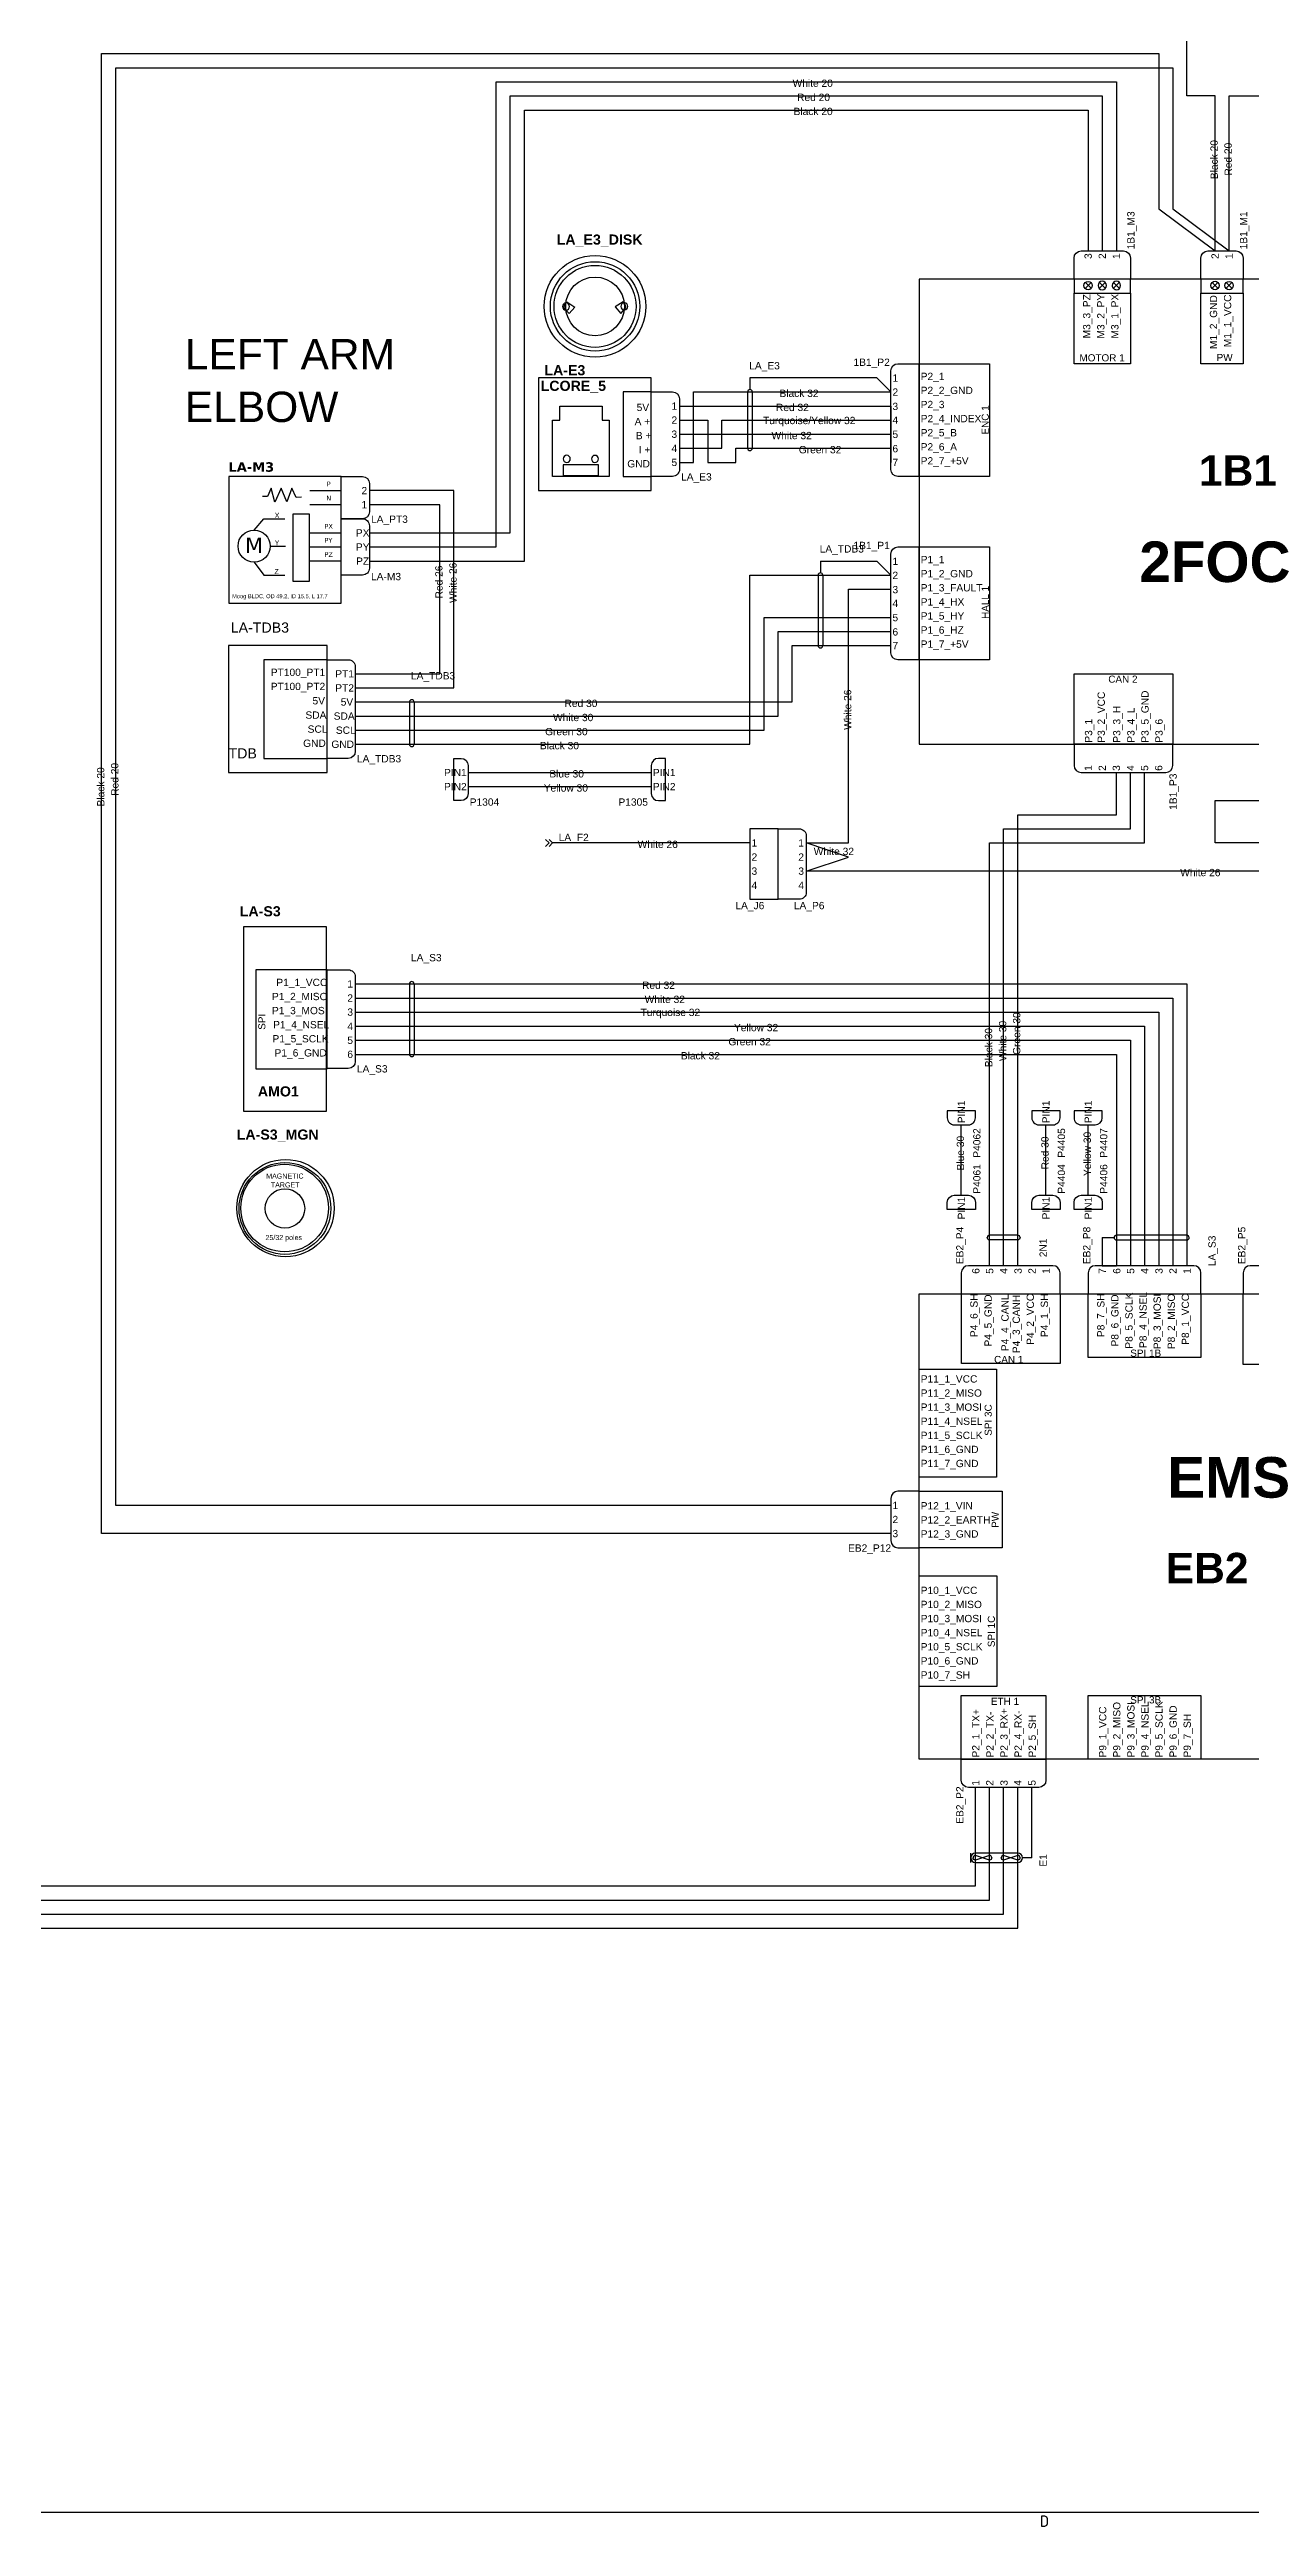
# Model space of a CAD drawing. Header units: millimetres. Extents: x 0.1 to 11.6, y 0 to 8.2.
# Drawn here: x 5.98 to 8.59, y 0.05 to 5.44 of the extents above; entities that cross this region are included whole.
import ezdxf

# ---------------------------------------------------------------- set-up
doc = ezdxf.new("R2010")
doc.units = ezdxf.units.MM
doc.layers.add('PDF_Geometry', color=7, linetype='Continuous')
doc.layers.add('PDF_Text', color=7, linetype='Continuous')
doc.styles.add('PDF Helvetica Bold', font='arialbd.ttf')
doc.styles.add('PDF LucidaSans', font='arial.ttf')
doc.styles.add('PDF Verdana', font='verdana.ttf')
doc.styles.add('PDF Verdana Bold', font='verdanab.ttf')

msp = doc.modelspace()

# ---------------------------------------------------------------- linework, layer by layer
at = {"layer": 'PDF_Geometry', "color": 8, "lineweight": -3, "true_color": 0x808080}
for points in [[(0.1046, 0.0789), (0.1046, 8.2026), (11.5899, 8.2026), (11.5899, 0.0789)], [(8.1389, 0.0482), (8.1389, 0.0712), (8.1446, 0.0712), (8.1485, 0.0694), (8.1503, 0.0656), (8.1503, 0.054), (8.1485, 0.05), (8.1446, 0.0482)]]:
    msp.add_lwpolyline(points, close=True, dxfattribs=at)
at = {"layer": 'PDF_Geometry', "color": 98, "lineweight": -3, "true_color": 0x006400}
for points in [[(7.81, 2.2086), (6.0925, 2.2086), (6.0925, 5.4289), (8.3928, 5.4289), (8.3928, 5.0915), (8.5154, 4.9996), (8.5154, 5.0303), (8.5154, 5.3369), (8.4542, 5.3369), (8.4542, 5.5822), (8.4847, 5.6129), (8.4542, 5.6436), (8.3621, 5.6436), (8.3621, 5.7663), (9.0061, 5.7663)], [(7.81, 2.27), (6.1232, 2.27), (6.1232, 5.3982), (8.4235, 5.3982), (8.4235, 5.0915), (8.5461, 4.9996), (8.5461, 5.0303), (8.5461, 5.3369), (8.6994, 5.3369), (8.6994, 5.5822), (8.6688, 5.6129), (8.6994, 5.7356), (9.0061, 5.7356)], [(6.6753, 4.3556), (6.9512, 4.3556), (6.9512, 5.3676), (8.3007, 5.3676), (8.3007, 4.9996)], [(6.6753, 4.3861), (6.9819, 4.3861), (6.9819, 5.3369), (8.2701, 5.3369), (8.2701, 4.9996)], [(6.6753, 4.3249), (7.0126, 4.3249), (7.0126, 5.3062), (8.2394, 5.3062), (8.2394, 4.9996)], [(7.35, 4.5394), (7.3807, 4.5394), (7.3807, 4.6929), (7.81, 4.6929)], [(7.35, 4.6622), (7.81, 4.6622), (7.81, 4.5394)], [(7.35, 4.5701), (7.4421, 4.5701), (7.4421, 4.6315), (7.81, 4.6315)], [(7.35, 4.6315), (7.4114, 4.6315), (7.4114, 4.5394), (7.4726, 4.5394), (7.4726, 4.5701), (7.81, 4.5701)], [(7.35, 4.6008), (7.81, 4.6008)], [(6.6446, 4.0488), (6.8593, 4.0488), (6.8593, 4.4782), (6.6753, 4.4782)], [(6.6446, 4.0794), (6.8286, 4.0794), (6.8286, 4.4475), (6.6753, 4.4475)], [(6.6446, 3.9261), (7.5033, 3.9261), (7.5033, 4.2942), (7.81, 4.2942)], [(9.2515, 4.2021), (9.3129, 4.2021), (9.3129, 3.6501), (7.626, 3.6501), (7.7181, 3.6808), (7.626, 3.7114), (7.7181, 3.7114), (7.7181, 4.2635), (7.81, 4.2635)], [(6.6446, 3.9568), (7.534, 3.9568), (7.534, 4.2021), (7.81, 4.2021)], [(6.6446, 3.9875), (7.5647, 3.9875), (7.5647, 4.1715), (7.81, 4.1715)], [(6.6446, 4.0182), (7.5954, 4.0182), (7.5954, 4.1408), (7.81, 4.1408)], [(6.89, 3.8647), (7.2886, 3.8647)], [(6.89, 3.8342), (7.2886, 3.8342)], [(8.0247, 2.7914), (8.0247, 3.7114), (8.3621, 3.7114), (8.3621, 3.8647)], [(8.0554, 2.7914), (8.0554, 3.7421), (8.3314, 3.7421), (8.3314, 3.8647)], [(8.0861, 2.7914), (8.0861, 3.7728), (8.3007, 3.7728), (8.3007, 3.8647)], [(8.6688, 3.7114), (8.5154, 3.7114), (8.5154, 3.8035), (8.7608, 3.8035), (8.7608, 3.8647)], [(6.6446, 3.4047), (7.9328, 3.4047), (8.4542, 3.4047), (8.4542, 2.7914)], [(6.6446, 3.374), (7.9633, 3.374), (8.4235, 3.374), (8.4235, 2.7914)], [(6.6446, 3.3433), (7.994, 3.3433), (8.3928, 3.3433), (8.3928, 2.7914)], [(6.6446, 3.3128), (8.3621, 3.3128), (8.3621, 2.7914)], [(6.6446, 3.2821), (8.3314, 3.2821), (8.3314, 2.7914)], [(6.6446, 3.2514), (8.1168, 3.2514), (8.3007, 3.2514), (8.3007, 2.7914)], [(7.9633, 2.9447), (7.9633, 3.0981)], [(8.1474, 2.9447), (8.1474, 3.0981)], [(8.2394, 2.9447), (8.2394, 3.0981)]]:
    msp.add_lwpolyline(points, dxfattribs=at)
for points in [[(8.3314, 4.9842), (8.3314, 4.9382), (8.2088, 4.9382), (8.2088, 4.9842, -0.414022), (8.224, 4.9996), (8.3161, 4.9996, -0.414022)], [(8.5768, 4.9842), (8.5768, 4.9382), (8.4847, 4.9382), (8.4847, 4.9842, -0.412162), (8.5001, 4.9996), (8.5614, 4.9996, -0.412172)], [(7.8254, 4.7542), (7.8714, 4.7542), (7.8714, 4.5089), (7.8254, 4.5089, -0.414017), (7.81, 4.5242), (7.81, 4.7389, -0.414018)], [(7.3347, 4.5089), (7.2886, 4.5089), (7.2886, 4.6929), (7.3347, 4.6929, -0.414031), (7.35, 4.6775), (7.35, 4.5242, -0.415918)], [(6.6753, 4.4015), (6.6753, 4.3094, -0.415908), (6.66, 4.2942), (6.6139, 4.2942), (6.6139, 4.4168), (6.66, 4.4168), (6.6139, 4.4168), (6.6139, 4.5089), (6.66, 4.5089, -0.414027), (6.6753, 4.4935), (6.6753, 4.4322, -0.414022), (6.66, 4.4168, -0.415907)], [(7.8254, 4.3556), (7.8714, 4.3556), (7.8714, 4.1101), (7.8254, 4.1101, -0.414012), (7.81, 4.1254), (7.81, 4.3401, -0.412162)], [(6.6293, 3.8954), (6.5833, 3.8954), (6.5833, 4.1101), (6.6293, 4.1101, -0.415917), (6.6446, 4.0949), (6.6446, 3.9108, -0.414022)], [(8.4235, 3.8801), (8.4235, 3.9261), (8.2088, 3.9261), (8.2088, 3.8801, 0.414017), (8.224, 3.8647), (8.4081, 3.8647, 0.412158)], [(7.6107, 3.5888), (7.5647, 3.5888), (7.5647, 3.7421), (7.6107, 3.7421, -0.415922), (7.626, 3.7268), (7.626, 3.604, -0.415918)], [(6.6293, 3.2207), (6.5833, 3.2207), (6.5833, 3.4354), (6.6293, 3.4354, -0.415912), (6.6446, 3.4201), (6.6446, 3.2361, -0.414024)], [(7.9633, 2.776), (7.9633, 2.73), (8.1781, 2.73), (8.1781, 2.776, 0.414029), (8.1628, 2.7914), (7.9787, 2.7914, 0.41216)], [(8.2394, 2.776), (8.2394, 2.73), (8.4847, 2.73), (8.4847, 2.776, 0.414008), (8.4694, 2.7914), (8.2547, 2.7914, 0.414029)], [(8.5768, 2.776), (8.5768, 2.73), (8.7915, 2.73), (8.7915, 2.776, 0.41216), (8.7761, 2.7914), (8.5921, 2.7914, 0.414019)], [(7.8254, 2.1779), (7.8714, 2.1779), (7.8714, 2.3007), (7.8254, 2.3007, 0.41216), (7.81, 2.2853), (7.81, 2.1933, 0.41216)]]:
    msp.add_lwpolyline(points, format="xyb", close=True, dxfattribs=at)
at = {"layer": 'PDF_Geometry', "lineweight": -3}
for points in [[(9.1901, 4.9382), (7.8714, 4.9382), (7.8714, 3.9261), (9.1901, 3.9261)], [(8.3315, 4.9382), (8.2088, 4.9382), (8.2088, 4.9075), (8.3315, 4.9075)], [(8.2088, 4.7542), (8.2088, 4.9075), (8.3314, 4.9075), (8.3314, 4.7542)], [(8.5768, 4.9382), (8.4847, 4.9382), (8.4847, 4.9075), (8.5768, 4.9075)], [(8.4847, 4.7542), (8.4847, 4.9075), (8.5768, 4.9075), (8.5768, 4.7542)], [(8.0247, 4.5089), (7.8714, 4.5089), (7.8714, 4.7542), (8.0247, 4.7542)], [(7.0433, 4.4782), (7.2886, 4.4782), (7.2886, 4.7235), (7.0433, 4.7235)], [(7.2274, 4.5089), (7.2886, 4.5089), (7.2886, 4.6929), (7.2274, 4.6929)], [(7.074, 4.6315), (7.0893, 4.6315), (7.0893, 4.6622), (7.1814, 4.6622), (7.1814, 4.6315), (7.1967, 4.6315), (7.1967, 4.5089), (7.074, 4.5089)], [(7.0969, 4.5111), (7.1736, 4.5111), (7.1736, 4.534), (7.0969, 4.534)], [(6.3693, 4.2332), (6.6136, 4.2332), (6.6136, 4.5089), (6.3693, 4.5089)], [(6.5088, 4.2814), (6.545, 4.2814), (6.545, 4.4271), (6.5088, 4.4271)], [(8.0247, 4.1101), (7.8714, 4.1101), (7.8714, 4.3556), (8.0247, 4.3556)], [(6.3686, 3.8647), (6.5833, 3.8647), (6.5833, 4.1408), (6.3686, 4.1408), (6.3686, 3.8954)], [(6.4453, 3.8954), (6.5833, 3.8954), (6.5833, 4.1101), (6.4453, 4.1101)], [(8.4235, 4.0794), (8.4235, 3.9261), (8.2088, 3.9261), (8.2088, 4.0794)], [(6.401, 3.1276), (6.5818, 3.1276), (6.5818, 3.5286), (6.401, 3.5286)], [(6.4282, 3.22), (6.5833, 3.22), (6.5833, 3.4354), (6.4282, 3.4354)], [(9.1901, 1.7179), (7.8714, 1.7179), (7.8714, 2.73), (9.1901, 2.73)], [(7.9638, 2.579), (7.9638, 2.73), (8.1781, 2.73), (8.1781, 2.579)], [(8.2394, 2.5919), (8.2394, 2.73), (8.4847, 2.73), (8.4847, 2.5919)], [(8.5768, 2.5767), (8.5768, 2.73), (8.7915, 2.73), (8.7915, 2.5767)], [(8.0401, 2.3313), (7.8714, 2.3313), (7.8714, 2.5661), (8.0401, 2.5661)], [(8.0524, 2.1779), (7.8714, 2.1779), (7.8714, 2.3007), (8.0524, 2.3007)], [(8.0408, 1.8756), (7.8714, 1.8756), (7.8714, 2.1167), (8.0408, 2.1167)], [(8.1474, 1.856), (8.1474, 1.7179), (7.9633, 1.7179), (7.9633, 1.856)], [(8.4847, 1.856), (8.4847, 1.7179), (8.2394, 1.7179), (8.2394, 1.856)]]:
    msp.add_lwpolyline(points, close=True, dxfattribs=at)
for points in [[(8.2456, 4.9183), (8.2333, 4.9306)], [(8.2456, 4.9306), (8.2333, 4.9183)], [(8.2763, 4.9183), (8.264, 4.9306)], [(8.2763, 4.9306), (8.264, 4.9183)], [(8.3069, 4.9183), (8.2946, 4.9306)], [(8.3069, 4.9306), (8.2946, 4.9183)], [(8.5215, 4.9183), (8.5093, 4.9306)], [(8.5215, 4.9306), (8.5093, 4.9183)], [(8.5522, 4.9183), (8.54, 4.9306)], [(8.5522, 4.9306), (8.54, 4.9183)], [(6.5272, 4.4635), (6.516, 4.4633), (6.5061, 4.4837), (6.4957, 4.454), (6.4831, 4.4836), (6.4696, 4.4532), (6.4618, 4.4837), (6.4538, 4.465), (6.4429, 4.465)], [(6.6139, 4.4776), (6.5458, 4.4776)], [(6.6139, 4.4469), (6.5458, 4.4469)], [(6.4243, 4.3922), (6.4453, 4.4168), (6.4912, 4.4168), (6.491, 4.4167)], [(6.6139, 4.3856), (6.5458, 4.3856)], [(6.4243, 4.3222), (6.4453, 4.2942), (6.4912, 4.2942)], [(6.4593, 4.3572), (6.4925, 4.3572), (6.4926, 4.3572)], [(6.6139, 4.3549), (6.5458, 4.3549)], [(6.6139, 4.3243), (6.5458, 4.3243)]]:
    msp.add_lwpolyline(points, dxfattribs=at)
msp.add_lwpolyline([(8.3007, 4.9336, 0.409114), (8.2915, 4.9244, 0.414796), (8.3007, 4.9153)], format="xyb", dxfattribs=at)
at = {"layer": 'PDF_Geometry', "color": 7, "lineweight": -3, "true_color": 0xffffff}
for points in [[(7.1013, 4.8842), (7.1051, 4.8889), (7.1225, 4.8776), (7.11, 4.8636), (7.0997, 4.8747), (7.0989, 4.8782)], [(7.2313, 4.8843), (7.2274, 4.889), (7.21, 4.8778), (7.2225, 4.8638), (7.2328, 4.8749), (7.2336, 4.8783)]]:
    msp.add_lwpolyline(points, close=True, dxfattribs=at)
at = {"layer": 'PDF_Geometry', "color": 54, "lineweight": -3, "true_color": 0x999900}
for points in [[(7.5033, 4.7235), (7.5033, 4.6979, 0.416677), (7.4983, 4.6929), (7.4983, 4.5701, 0.416677), (7.5033, 4.5651)], [(7.6567, 4.3249), (7.6567, 4.2992, 0.416656), (7.6517, 4.2942), (7.6517, 4.1408)], [(6.7672, 4.0232, 0.416659), (6.7622, 4.0182), (6.7622, 3.9261, 0.416645), (6.7672, 3.9211)], [(6.7672, 3.4097, 0.416652), (6.7622, 3.4047), (6.7622, 3.2514, 0.416667), (6.7672, 3.2464)], [(8.0911, 2.8526, -0.416684), (8.0861, 2.8476), (8.0247, 2.8476, -0.416649), (8.0197, 2.8526)], [(8.2701, 2.8526), (8.2957, 2.8526, 0.416649), (8.3007, 2.8476), (8.4542, 2.8476, 0.416684), (8.4592, 2.8526)], [(8.1168, 1.5032), (8.0962, 1.5032, 0.410944), (8.0861, 1.5133), (7.994, 1.5133, 0.994468), (7.994, 1.4931), (8.0861, 1.4931, 0.410945), (8.0962, 1.5032)], [(8.0247, 1.5083), (7.994, 1.4982, -0.416692), (7.989, 1.5032)], [(8.0297, 1.5032, -0.416628), (8.0247, 1.4982), (7.994, 1.5083)], [(8.0861, 1.5083), (8.0554, 1.4982, -0.416692), (8.0504, 1.5032)], [(8.0911, 1.5032, -0.416691), (8.0861, 1.4982), (8.0554, 1.5083)]]:
    msp.add_lwpolyline(points, format="xyb", dxfattribs=at)
at = {"layer": 'PDF_Geometry', "color": 134, "lineweight": -3, "true_color": 0x009997}
for points in [[(7.81, 4.6929), (7.7794, 4.7235), (7.5033, 4.7235)], [(7.6567, 4.3249), (7.7794, 4.3249), (7.81, 4.2942)], [(8.2701, 2.8526), (8.2701, 2.7914), (8.3007, 2.7914)], [(8.1168, 1.5032), (8.1168, 1.6565)]]:
    msp.add_lwpolyline(points, dxfattribs=at)
at = {"layer": 'PDF_Geometry', "color": 54, "lineweight": -3, "true_color": 0x999900}
for points in [[(7.5085, 4.6929), (7.5085, 4.5701)], [(7.6618, 4.2942), (7.6618, 4.1408)], [(6.7724, 4.0182), (6.7724, 3.9261)], [(6.7724, 3.4047), (6.7724, 3.2514)], [(8.0861, 2.8578), (8.0247, 2.8578)], [(8.4542, 2.8578), (8.3007, 2.8578)], [(7.9839, 1.4931), (7.9839, 1.5133)]]:
    msp.add_lwpolyline(points, dxfattribs=at)
at = {"layer": 'PDF_Geometry', "color": 250, "lineweight": -3, "true_color": 0x404040}
for points in [[(6.8746, 3.8035), (6.8593, 3.8035), (6.8593, 3.8954), (6.8746, 3.8954, -0.414022), (6.89, 3.8801), (6.89, 3.8188, -0.414022)], [(7.304, 3.8035), (7.3193, 3.8035), (7.3193, 3.8954), (7.304, 3.8954, 0.414022), (7.2886, 3.8801), (7.2886, 3.8188, 0.414022)], [(7.994, 3.1133), (7.994, 3.1288), (7.9328, 3.1288), (7.9328, 3.1133, 0.415897), (7.9481, 3.0981), (7.9787, 3.0981, 0.415917)], [(8.1781, 3.1133), (8.1781, 3.1288), (8.1168, 3.1288), (8.1168, 3.1133, 0.415897), (8.1321, 3.0981), (8.1628, 3.0981, 0.415917)], [(8.2701, 3.1133), (8.2701, 3.1288), (8.2088, 3.1288), (8.2088, 3.1133, 0.415908), (8.224, 3.0981), (8.2547, 3.0981, 0.414017)], [(7.994, 2.9293), (7.994, 2.914), (7.9328, 2.914), (7.9328, 2.9293, -0.414008), (7.9481, 2.9447), (7.9787, 2.9447, -0.414029)], [(8.1781, 2.9293), (8.1781, 2.914), (8.1168, 2.914), (8.1168, 2.9293, -0.414008), (8.1321, 2.9447), (8.1628, 2.9447, -0.414029)], [(8.2701, 2.9293), (8.2701, 2.914), (8.2088, 2.914), (8.2088, 2.9293, -0.414019), (8.224, 2.9447), (8.2547, 2.9447, -0.41216)]]:
    msp.add_lwpolyline(points, format="xyb", close=True, dxfattribs=at)
at = {"layer": 'PDF_Geometry', "color": 150, "lineweight": -3, "true_color": 0x0064ff}
for points in [[(7.0586, 3.7038), (7.0662, 3.7114), (7.0586, 3.7192)], [(7.5033, 3.7114), (7.074, 3.7114), (7.0662, 3.7192)], [(7.074, 3.7114), (7.0662, 3.7038)], [(3.455, 1.5953), (3.455, 1.4419), (7.994, 1.4419), (7.994, 1.6565)], [(3.4857, 1.5953), (3.4857, 1.4113), (8.0247, 1.4113), (8.0247, 1.6565)], [(3.5164, 1.5953), (3.5164, 1.3806), (8.0554, 1.3806), (8.0554, 1.6565)], [(3.5469, 1.5953), (3.5469, 1.3499), (8.0861, 1.3499), (8.0861, 1.6565)]]:
    msp.add_lwpolyline(points, dxfattribs=at)
msp.add_lwpolyline([(7.5033, 3.604), (7.5033, 3.5888), (7.5647, 3.5888), (7.5647, 3.7421), (7.5033, 3.7421)], close=True, dxfattribs=at)
msp.add_lwpolyline([(7.9633, 1.6719), (7.9633, 1.7179), (8.1474, 1.7179), (8.1474, 1.6719, -0.414019), (8.1321, 1.6565), (7.9787, 1.6565, -0.41216)], format="xyb", close=True, dxfattribs=at)
at = {"layer": 'PDF_Geometry', "lineweight": -3}
for centre, radius in [((7.1662, 4.879), 0.1106), ((7.1662, 4.879), 0.0638), ((8.2393, 4.9243), 0.00907), ((8.5154, 4.9244), 0.00916), ((8.546, 4.9243), 0.00907), ((6.4243, 4.3572), 0.035), ((6.4928, 2.9169), 0.1059), ((6.4915, 2.9161), 0.0999), ((6.4908, 2.917), 0.0954), ((6.4915, 2.9161), 0.0429)]:
    msp.add_circle(centre, radius, dxfattribs=at)
at = {"layer": 'PDF_Geometry', "color": 254, "lineweight": -3, "true_color": 0xcccccc}
for centre, radius in [((7.1663, 4.879), 0.0972), ((7.1662, 4.879), 0.0892)]:
    msp.add_circle(centre, radius, dxfattribs=at)
at = {"layer": 'PDF_Geometry', "lineweight": -3}
for centre, radius, start, end in [((8.2701, 4.9244), 0.00916, 269.9458, 89.4975), ((7.103, 4.8786), 0.00777, 89.9033, 180.0935), ((7.103, 4.8787), 0.00771, 270.5034, 359.4999), ((7.2301, 4.879), 0.00771, 180.5027, 269.4973), ((7.23, 4.8789), 0.00776, 359.9058, 90.0942), ((7.1047, 4.5472), 0.00776, 179.9058, 270.0942), ((7.1047, 4.5472), 0.00771, 0.5029, 89.4971), ((7.166, 4.5472), 0.00762, 359.8302, 179.4998)]:
    msp.add_arc(centre, radius, start, end, dxfattribs=at)
for points in [[(8.2701, 4.9336), (8.265, 4.9336), (8.2608, 4.9294), (8.2608, 4.9244)], [(8.2608, 4.9244), (8.2608, 4.9193), (8.265, 4.9153), (8.2701, 4.9153)], [(8.31, 4.9244), (8.31, 4.9294), (8.3058, 4.9336), (8.3007, 4.9336)], [(8.3007, 4.9153), (8.3058, 4.9153), (8.31, 4.9193), (8.31, 4.9244)], [(7.0953, 4.8786), (7.0953, 4.8744), (7.0987, 4.871), (7.1031, 4.871)], [(7.1107, 4.8786), (7.1107, 4.8829), (7.1072, 4.8864), (7.1031, 4.8864)], [(7.23, 4.8867), (7.2258, 4.8867), (7.2224, 4.8832), (7.2224, 4.8789)], [(7.23, 4.8713), (7.2343, 4.8713), (7.2378, 4.8747), (7.2378, 4.8789)], [(7.1047, 4.5549), (7.1004, 4.5549), (7.0969, 4.5514), (7.0969, 4.5472)], [(7.1047, 4.5394), (7.1089, 4.5394), (7.1124, 4.5429), (7.1124, 4.5472)], [(7.1583, 4.5472), (7.1583, 4.5429), (7.1618, 4.5394), (7.166, 4.5394)], [(7.166, 4.5394), (7.1703, 4.5394), (7.1736, 4.5429), (7.1736, 4.5472)]]:
    msp.add_open_spline(points, degree=3, dxfattribs=at)
at = {"layer": 'PDF_Geometry', "color": 54, "lineweight": -3, "true_color": 0x999900}
for points in [[(7.5085, 4.6929), (7.5085, 4.6957), (7.5061, 4.6979), (7.5033, 4.6979)], [(7.5033, 4.5651), (7.5061, 4.5651), (7.5085, 4.5674), (7.5085, 4.5701)], [(7.6618, 4.2942), (7.6618, 4.2969), (7.6594, 4.2992), (7.6567, 4.2992)], [(7.6517, 4.1408), (7.6517, 4.1381), (7.6539, 4.1357), (7.6567, 4.1357)], [(7.6567, 4.1357), (7.6594, 4.1357), (7.6618, 4.1381), (7.6618, 4.1408)], [(6.7724, 4.0182), (6.7724, 4.021), (6.7701, 4.0232), (6.7672, 4.0232)], [(6.7672, 3.9211), (6.7701, 3.9211), (6.7724, 3.9233), (6.7724, 3.9261)], [(6.7724, 3.4047), (6.7724, 3.4075), (6.7701, 3.4097), (6.7672, 3.4097)], [(6.7672, 3.2464), (6.7701, 3.2464), (6.7724, 3.2486), (6.7724, 3.2514)], [(8.0247, 2.8578), (8.0219, 2.8578), (8.0197, 2.8554), (8.0197, 2.8526)], [(8.0911, 2.8526), (8.0911, 2.8554), (8.0889, 2.8578), (8.0861, 2.8578)], [(8.3007, 2.8578), (8.2979, 2.8578), (8.2957, 2.8554), (8.2957, 2.8526)], [(8.4592, 2.8526), (8.4592, 2.8554), (8.4569, 2.8578), (8.4542, 2.8578)], [(7.994, 1.5083), (7.9912, 1.5083), (7.989, 1.506), (7.989, 1.5032)], [(8.0297, 1.5032), (8.0297, 1.506), (8.0275, 1.5083), (8.0247, 1.5083)], [(8.0554, 1.5083), (8.0526, 1.5083), (8.0504, 1.506), (8.0504, 1.5032)], [(8.0911, 1.5032), (8.0911, 1.506), (8.0889, 1.5083), (8.0861, 1.5083)]]:
    msp.add_open_spline(points, degree=3, dxfattribs=at)

# ---------------------------------------------------------------- texts
at = {"layer": 'PDF_Text', "color": 98, "true_color": 0x006400, "attachment_point": 4, "style": 'PDF LucidaSans'}
for s, insert, char_height in [('White 20', (7.5962, 5.3644), 0.01589), ('Red 20', (7.606, 5.3337), 0.01589), ('Black 20', (7.5983, 5.3031), 0.01589), ('1B1_P2', (7.7287, 4.7551), 0.01589), ('Black 32', (7.5676, 4.6897), 0.01589), ('2', (7.8135, 4.6924), 0.0159), ('1', (7.8135, 4.7231), 0.0159), ('2', (7.3326, 4.6315), 0.0159), ('1', (7.3326, 4.6621), 0.0159), ('Turquoise/Yellow 32', (7.5317, 4.6283), 0.015894), ('Red 32', (7.56, 4.659), 0.01589), ('4', (7.8135, 4.6314), 0.0159), ('3', (7.8135, 4.6612), 0.0159), ('3', (7.3326, 4.6008), 0.0159), ('White 32', (7.5503, 4.5978), 0.01589), ('5', (7.8135, 4.6004), 0.0159), ('4', (7.3326, 4.5701), 0.0159), ('5', (7.3326, 4.5394), 0.0159), ('Green 32', (7.6097, 4.5671), 0.01589), ('6', (7.8135, 4.5693), 0.0159), ('7', (7.8135, 4.5394), 0.0159), ('2', (6.6579, 4.4781), 0.0159), ('LA_E3', (7.3535, 4.5057), 0.01589), ('1', (6.6579, 4.4475), 0.0159), ('LA_PT3', (6.6787, 4.4137), 0.01589), ('PX', (6.6458, 4.3861), 0.01589), ('1B1_P1', (7.7287, 4.3565), 0.01589), ('PY', (6.6458, 4.3554), 0.01589), ('PZ', (6.6462, 4.3247), 0.01589), ('1', (7.8135, 4.3243), 0.0159), ('LA-M3', (6.6787, 4.291), 0.01589), ('3', (7.8135, 4.2626), 0.0159), ('2', (7.8135, 4.2937), 0.0159), ('4', (7.8135, 4.2328), 0.0159), ('5', (7.8135, 4.2017), 0.0159), ('6', (7.8135, 4.1706), 0.0159), ('7', (7.8135, 4.1407), 0.0159), ('PT1', (6.601, 4.0794), 0.01589), ('PT2', (6.601, 4.0487), 0.01589), ('SDA', (6.5975, 3.9874), 0.01589), ('5V', (6.6128, 4.0181), 0.01589), ('White 30', (7.0749, 3.9843), 0.01589), ('Red 30', (7.0999, 4.015), 0.01589), ('SCL', (6.6022, 3.9567), 0.01589), ('Green 30', (7.0576, 3.9536), 0.01589), ('GND', (6.5924, 3.9261), 0.01589), ('LA_TDB3', (6.6481, 3.8924), 0.01589), ('Black 30', (7.0462, 3.9231), 0.01589), ('Yellow 30', (7.0546, 3.831), 0.01589), ('Blue 30', (7.0668, 3.8617), 0.01589), ('1', (7.6086, 3.7114), 0.0159), ('2', (7.6086, 3.6807), 0.0159), ('White 32', (7.6422, 3.6929), 0.01589), ('4', (7.6086, 3.6193), 0.0159), ('3', (7.6086, 3.65), 0.0159), ('White 26', (8.4397, 3.6469), 0.01589), ('LA_P6', (7.5989, 3.5729), 0.01589), ('1', (6.6272, 3.4047), 0.0159), ('Red 32', (7.2686, 3.4017), 0.01589), ('3', (6.6272, 3.3433), 0.0159), ('2', (6.6272, 3.374), 0.0159), ('Turquoise 32', (7.2654, 3.3403), 0.015894), ('White 32', (7.2743, 3.371), 0.01589), ('4', (6.6272, 3.3126), 0.0159), ('5', (6.6272, 3.2819), 0.0159), ('Yellow 32', (7.4686, 3.3096), 0.01589), ('6', (6.6272, 3.2514), 0.0159), ('Black 32', (7.3529, 3.2483), 0.01589), ('Green 32', (7.4564, 3.2789), 0.01589), ('LA_S3', (6.6481, 3.2176), 0.01589), ('1', (7.8135, 2.2699), 0.0159), ('3', (7.8135, 2.2086), 0.0159), ('2', (7.8135, 2.2393), 0.0159), ('EB2_P12', (7.7168, 2.1749), 0.01589)]:
    msp.add_mtext(s, dxfattribs=dict(at, insert=insert, char_height=char_height))
for s, insert, char_height, rotation in [('Black 20', (8.5138, 5.1558), 0.01589, 90.2747), ('Red 20', (8.5444, 5.1635), 0.01589, 90.4454), ('1B1_M3', (8.3346, 5.0031), 0.01589, 90), ('1B1_M1', (8.5799, 5.0031), 0.01589, 90), ('3', (8.2394, 4.9821), 0.0159, 90), ('2', (8.2701, 4.9821), 0.0159, 90), ('1', (8.3008, 4.9821), 0.0159, 90), ('2', (8.5156, 4.9821), 0.0159, 90), ('1', (8.5461, 4.9821), 0.0159, 90), ('Red 26', (6.8269, 4.2435), 0.01589, 90.4448), ('White 26', (6.8576, 4.2337), 0.01589, 90.3502), ('White 26', (7.7164, 3.9576), 0.01589, 90.3502), ('Red 20', (6.1215, 3.814), 0.01589, 90.3334), ('Black 20', (6.0908, 3.791), 0.01589, 90.2743), ('1', (8.2394, 3.8682), 0.0159, 90), ('2', (8.2701, 3.8682), 0.0159, 90), ('3', (8.3008, 3.8682), 0.0159, 90), ('4', (8.3315, 3.8682), 0.0159, 90), ('5', (8.3622, 3.8682), 0.0159, 90), ('6', (8.3928, 3.8682), 0.0159, 90), ('1B1_P3', (8.4265, 3.7835), 0.01589, 90), ('Green 30', (8.0839, 3.2504), 0.01589, 90), ('Black 30', (8.0231, 3.2236), 0.01589, 90.3659), ('White 30', (8.0538, 3.2369), 0.01589, 90.3497), ('Blue 30', (7.9617, 2.9989), 0.01589, 90.3122), ('Yellow 30', (8.2378, 2.9867), 0.01589, 90.3155), ('Red 30', (8.1457, 3.0012), 0.01589, 90.3334), ('EB2_P4', (7.9624, 2.7949), 0.01589, 90), ('EB2_P8', (8.2385, 2.7949), 0.01589, 90), ('EB2_P5', (8.5758, 2.7949), 0.01589, 90), ('6', (7.995, 2.7739), 0.0159, 90), ('5', (8.0251, 2.7739), 0.0159, 90), ('4', (8.0554, 2.7739), 0.0159, 90), ('3', (8.0869, 2.7739), 0.0159, 90), ('2', (8.1172, 2.7739), 0.0159, 90), ('1', (8.1479, 2.7739), 0.0159, 90), ('7', (8.2701, 2.7739), 0.0159, 90), ('6', (8.3017, 2.7739), 0.0159, 90), ('5', (8.3319, 2.7739), 0.0159, 90), ('4', (8.3622, 2.7739), 0.0159, 90), ('3', (8.3936, 2.7739), 0.0159, 90), ('2', (8.4239, 2.7739), 0.0159, 90), ('1', (8.4546, 2.7739), 0.0159, 90)]:
    msp.add_mtext(s, dxfattribs=dict(at, insert=insert, char_height=char_height, rotation=rotation))
at = {"layer": 'PDF_Text', "attachment_point": 4}
for s, insert, char_height, style in [('LA_E3_DISK', (7.0828, 5.0224), 0.02208, 'PDF Helvetica Bold'), ('LA-E3', (7.056, 4.7399), 0.02208, 'PDF Helvetica Bold'), ('MOTOR 1', (8.2204, 4.767), 0.01546, 'PDF LucidaSans'), ('PW', (8.519, 4.7678), 0.01546, 'PDF LucidaSans'), ('LCORE_5', (7.0479, 4.7042), 0.02208, 'PDF Helvetica Bold'), ('P2_1', (7.8749, 4.7244), 0.01589, 'PDF LucidaSans'), ('P2_2_GND', (7.8749, 4.6939), 0.01589, 'PDF LucidaSans'), ('A +', (7.2524, 4.6283), 0.01589, 'PDF LucidaSans'), ('5V', (7.2568, 4.659), 0.01589, 'PDF LucidaSans'), ('P2_3', (7.8749, 4.6632), 0.01589, 'PDF LucidaSans'), ('P2_4_INDEX', (7.8749, 4.6325), 0.01589, 'PDF LucidaSans'), ('B +', (7.255, 4.5978), 0.01589, 'PDF LucidaSans'), ('P2_5_B', (7.8749, 4.6018), 0.01589, 'PDF LucidaSans'), ('P2_6_A', (7.8749, 4.5711), 0.01589, 'PDF LucidaSans'), ('LA-M3', (6.3686, 4.5293), 0.02058, 'PDF Verdana Bold'), ('GND', (7.2364, 4.5364), 0.01589, 'PDF LucidaSans'), ('I +', (7.2612, 4.5671), 0.01589, 'PDF LucidaSans'), ('P2_7_+5V', (7.8749, 4.5406), 0.01589, 'PDF LucidaSans'), ('1B1', (8.4804, 4.5218), 0.06625, 'PDF Helvetica Bold'), ('P', (6.5824, 4.4925), 0.0103, 'PDF Verdana'), ('X', (6.4692, 4.4244), 0.011, 'PDF LucidaSans'), ('N', (6.5814, 4.4618), 0.0103, 'PDF Verdana'), ('M', (6.4047, 4.3589), 0.0329, 'PDF Verdana'), ('Y', (6.4692, 4.3647), 0.011, 'PDF LucidaSans'), ('PX', (6.5775, 4.4004), 0.01029, 'PDF Verdana'), ('PY', (6.5775, 4.3701), 0.01029, 'PDF Verdana'), ('2FOC', (8.3506, 4.3227), 0.08833, 'PDF Helvetica Bold'), ('PZ', (6.5775, 4.339), 0.01029, 'PDF Verdana'), ('P1_1', (7.8749, 4.3258), 0.01589, 'PDF LucidaSans'), ('Z', (6.4686, 4.3019), 0.011, 'PDF LucidaSans'), ('P1_2_GND', (7.8749, 4.2951), 0.01589, 'PDF LucidaSans'), ('P1_3_FAULT', (7.8749, 4.2644), 0.01589, 'PDF LucidaSans'), ('Moog BLDC, OD 49.2, ID 15.5, L 17.7', (6.3765, 4.247), 0.008833, 'PDF LucidaSans'), ('P1_4_HX', (7.8749, 4.2337), 0.01589, 'PDF LucidaSans'), ('P1_5_HY', (7.8749, 4.2032), 0.01589, 'PDF LucidaSans'), ('LA-TDB3', (6.3735, 4.18), 0.02208, 'PDF LucidaSans'), ('P1_6_HZ', (7.8749, 4.1725), 0.01589, 'PDF LucidaSans'), ('P1_7_+5V', (7.8749, 4.1418), 0.01589, 'PDF LucidaSans'), ('PT100_PT1', (6.4606, 4.0804), 0.01589, 'PDF LucidaSans'), ('PT100_PT2', (6.4606, 4.0497), 0.01589, 'PDF LucidaSans'), ('CAN 2', (8.2832, 4.0678), 0.01546, 'PDF LucidaSans'), ('SDA', (6.5361, 3.9896), 0.01589, 'PDF LucidaSans'), ('5V', (6.5514, 4.0207), 0.01589, 'PDF LucidaSans'), ('GND', (6.531, 3.9283), 0.01589, 'PDF LucidaSans'), ('SCL', (6.5408, 3.959), 0.01589, 'PDF LucidaSans'), ('TDB', (6.3686, 3.9064), 0.02208, 'PDF LucidaSans'), ('LA-S3', (6.3931, 3.5626), 0.02208, 'PDF Helvetica Bold'), ('P1_1_VCC', (6.4726, 3.4057), 0.01589, 'PDF LucidaSans'), ('P1_2_MISO', (6.4632, 3.375), 0.01589, 'PDF LucidaSans'), ('P1_3_MOSI', (6.4632, 3.3444), 0.01589, 'PDF LucidaSans'), ('P1_5_SCLK', (6.4643, 3.2831), 0.01589, 'PDF LucidaSans'), ('P1_4_NSEL', (6.4657, 3.3137), 0.01589, 'PDF LucidaSans'), ('P1_6_GND', (6.4688, 3.2524), 0.01589, 'PDF LucidaSans'), ('AMO1', (6.4325, 3.1707), 0.02208, 'PDF Helvetica Bold'), ('LA-S3_MGN', (6.3865, 3.0749), 0.02208, 'PDF Helvetica Bold'), ('MAGNETIC', (6.4506, 2.9865), 0.01104, 'PDF LucidaSans'), ('TARGET', (6.4607, 2.9673), 0.01104, 'PDF LucidaSans'), ('25/32 poles', (6.449, 2.8512), 0.011041, 'PDF LucidaSans'), ('CAN 1', (8.0347, 2.5874), 0.01546, 'PDF LucidaSans'), ('SPI 1B', (8.331, 2.6012), 0.01546, 'PDF LucidaSans'), ('P11_1_VCC', (7.8749, 2.5429), 0.01589, 'PDF LucidaSans'), ('P11_2_MISO', (7.8749, 2.5122), 0.01589, 'PDF LucidaSans'), ('P11_3_MOSI', (7.8749, 2.4815), 0.01589, 'PDF LucidaSans'), ('P11_4_NSEL', (7.8749, 2.4508), 0.01589, 'PDF LucidaSans'), ('P11_5_SCLK', (7.8749, 2.4201), 0.01589, 'PDF LucidaSans'), ('P11_6_GND', (7.8749, 2.3896), 0.01589, 'PDF LucidaSans'), ('EMS', (8.4115, 2.3303), 0.08833, 'PDF Helvetica Bold'), ('P11_7_GND', (7.8749, 2.3589), 0.01589, 'PDF LucidaSans'), ('P12_1_VIN', (7.8749, 2.2668), 0.01589, 'PDF LucidaSans'), ('P12_2_EARTH', (7.8749, 2.2361), 0.015894, 'PDF LucidaSans'), ('P12_3_GND', (7.8749, 2.2056), 0.01589, 'PDF LucidaSans'), ('EB2', (8.4083, 2.1336), 0.06625, 'PDF Helvetica Bold'), ('P10_1_VCC', (7.8749, 2.0828), 0.01589, 'PDF LucidaSans'), ('P10_2_MISO', (7.8749, 2.0522), 0.01589, 'PDF LucidaSans'), ('P10_3_MOSI', (7.8749, 2.0215), 0.01589, 'PDF LucidaSans'), ('P10_4_NSEL', (7.8749, 1.9908), 0.01589, 'PDF LucidaSans'), ('P10_5_SCLK', (7.8749, 1.9601), 0.01589, 'PDF LucidaSans'), ('P10_6_GND', (7.8749, 1.9294), 0.01589, 'PDF LucidaSans'), ('P10_7_SH', (7.8749, 1.8987), 0.01589, 'PDF LucidaSans'), ('ETH 1', (8.0278, 1.8437), 0.01546, 'PDF LucidaSans'), ('SPI 3B', (8.331, 1.8467), 0.01546, 'PDF LucidaSans')]:
    msp.add_mtext(s, dxfattribs=dict(at, insert=insert, char_height=char_height, style=style))
at = {"layer": 'PDF_Text', "attachment_point": 4, "rotation": 90, "style": 'PDF LucidaSans'}
for s, insert, char_height in [('M3_3_PZ', (8.2385, 4.8094), 0.01589), ('M3_2_PY', (8.2692, 4.809), 0.01589), ('M3_1_PX', (8.2997, 4.809), 0.01589), ('M1_2_GND', (8.5144, 4.7862), 0.01589), ('M1_1_VCC', (8.5451, 4.7901), 0.01589), ('ENC 1', (8.0155, 4.6001), 0.01546), ('HALL 1', (8.0155, 4.1989), 0.01546), ('P3_2_VCC', (8.2701, 3.9296), 0.01589), ('P3_3_H', (8.3039, 3.9296), 0.01589), ('P3_4_L', (8.3346, 3.9296), 0.01589), ('P3_5_GND', (8.3653, 3.9296), 0.01589), ('P3_1', (8.2425, 3.9296), 0.01589), ('P3_6', (8.3958, 3.9296), 0.01589), ('SPI', (6.4412, 3.3049), 0.01546), ('P4_6_SH', (7.9931, 2.6362), 0.01589), ('P4_5_GND', (8.0238, 2.6156), 0.01589), ('P4_4_CANL', (8.0606, 2.6057), 0.01589), ('P4_3_CANH', (8.0851, 2.6012), 0.01589), ('P4_2_VCC', (8.1157, 2.6193), 0.01589), ('P4_1_SH', (8.1464, 2.6362), 0.01589), ('P8_7_SH', (8.2692, 2.6362), 0.01589), ('P8_6_GND', (8.2997, 2.6156), 0.01589), ('P8_5_SCLK', (8.3304, 2.611), 0.01589), ('P8_4_NSEL', (8.3611, 2.6124), 0.01589), ('P8_3_MOSI', (8.3918, 2.6099), 0.01589), ('P8_2_MISO', (8.4225, 2.6099), 0.01589), ('P8_1_VCC', (8.4532, 2.6193), 0.01589), ('SPI 3C', (8.0219, 2.4215), 0.01546), ('PW', (8.0372, 2.2211), 0.01546), ('SPI 1C', (8.0287, 1.9615), 0.01546), ('P9_2_MISO', (8.3039, 1.7214), 0.01589), ('P9_3_MOSI', (8.3346, 1.7214), 0.01589), ('P9_4_NSEL', (8.3653, 1.7214), 0.01589), ('P9_5_SCLK', (8.3958, 1.7214), 0.01589), ('P9_6_GND', (8.4265, 1.7214), 0.01589), ('P2_1_TX+', (7.9972, 1.7214), 0.01589), ('P2_2_TX-', (8.0279, 1.7214), 0.01589), ('3_RX+', (8.0585, 1.7601), 0.01589), ('P2_4_RX-', (8.0892, 1.7214), 0.01589), ('5_SH', (8.1199, 1.7586), 0.01589), ('P9_1_VCC', (8.2732, 1.7214), 0.01589), ('P9_7_SH', (8.4572, 1.7214), 0.01589), ('P2_', (8.0585, 1.7214), 0.01589), ('P2_', (8.1199, 1.7214), 0.01589)]:
    msp.add_mtext(s, dxfattribs=dict(at, insert=insert, char_height=char_height))
at = {"layer": 'PDF_Text', "color": 54, "true_color": 0x999900, "attachment_point": 4, "style": 'PDF LucidaSans'}
for s, insert, char_height in [('LEFT ARM', (6.2735, 4.7749), 0.06625), ('LA_E3', (7.5018, 4.7476), 0.01589), ('ELBOW', (6.2735, 4.6599), 0.06625), ('LA_TDB3', (7.6551, 4.349), 0.01589), ('LA_TDB3', (6.7657, 4.0729), 0.01589), ('LA_S3', (6.7657, 3.4596), 0.01589)]:
    msp.add_mtext(s, dxfattribs=dict(at, insert=insert, char_height=char_height))
at = {"layer": 'PDF_Text', "color": 250, "true_color": 0x404040, "char_height": 0.01589, "attachment_point": 4, "style": 'PDF LucidaSans'}
for s, insert in [('PIN1', (6.8376, 3.8647)), ('PIN2', (6.8376, 3.834)), ('PIN1', (7.2921, 3.8647)), ('PIN2', (7.2921, 3.834)), ('P1304', (6.8935, 3.8003)), ('P1305', (7.2172, 3.8003))]:
    msp.add_mtext(s, dxfattribs=dict(at, insert=insert))
at = {"layer": 'PDF_Text', "color": 150, "true_color": 0x0064ff, "attachment_point": 4, "style": 'PDF LucidaSans'}
for s, insert, char_height in [('LA_F2', (7.0871, 3.7211), 0.01589), ('1', (7.5068, 3.7114), 0.0159), ('White 26', (7.2589, 3.7083), 0.01589), ('2', (7.5068, 3.6807), 0.0159), ('4', (7.5068, 3.6193), 0.0159), ('3', (7.5068, 3.65), 0.0159), ('LA_J6', (7.4717, 3.5729), 0.01589)]:
    msp.add_mtext(s, dxfattribs=dict(at, insert=insert, char_height=char_height))
at = {"layer": 'PDF_Text', "color": 250, "true_color": 0x404040, "char_height": 0.01589, "attachment_point": 4, "rotation": 90, "style": 'PDF LucidaSans'}
for s, insert in [('PIN1', (7.9635, 3.1015)), ('PIN1', (8.1475, 3.1015)), ('PIN1', (8.2394, 3.1015)), ('P4062', (7.9972, 3.0265)), ('P4405', (8.1813, 3.0265)), ('P4407', (8.2732, 3.0265)), ('P4061', (7.9972, 2.9482)), ('P4404', (8.1813, 2.9482)), ('P4406', (8.2732, 2.9482)), ('PIN1', (7.9635, 2.8924)), ('PIN1', (8.1475, 2.8924)), ('PIN1', (8.2394, 2.8924))]:
    msp.add_mtext(s, dxfattribs=dict(at, insert=insert))
at = {"layer": 'PDF_Text', "color": 54, "true_color": 0x999900, "char_height": 0.01589, "attachment_point": 4, "rotation": 90, "style": 'PDF LucidaSans'}
for s, insert in [('2N1', (8.1414, 2.81)), ('LA_S3', (8.5111, 2.7904)), ('E1', (8.1414, 1.4839))]:
    msp.add_mtext(s, dxfattribs=dict(at, insert=insert))
at = {"layer": 'PDF_Text', "color": 150, "true_color": 0x0064ff, "attachment_point": 4, "rotation": 90, "style": 'PDF LucidaSans'}
for s, insert, char_height in [('1', (7.9946, 1.66), 0.0159), ('2', (8.0251, 1.66), 0.0159), ('3', (8.0563, 1.66), 0.0159), ('4', (8.0861, 1.66), 0.0159), ('5', (8.1172, 1.66), 0.0159), ('EB2_P2', (7.9624, 1.5772), 0.01589)]:
    msp.add_mtext(s, dxfattribs=dict(at, insert=insert, char_height=char_height))

doc.saveas('drawing.dxf')
